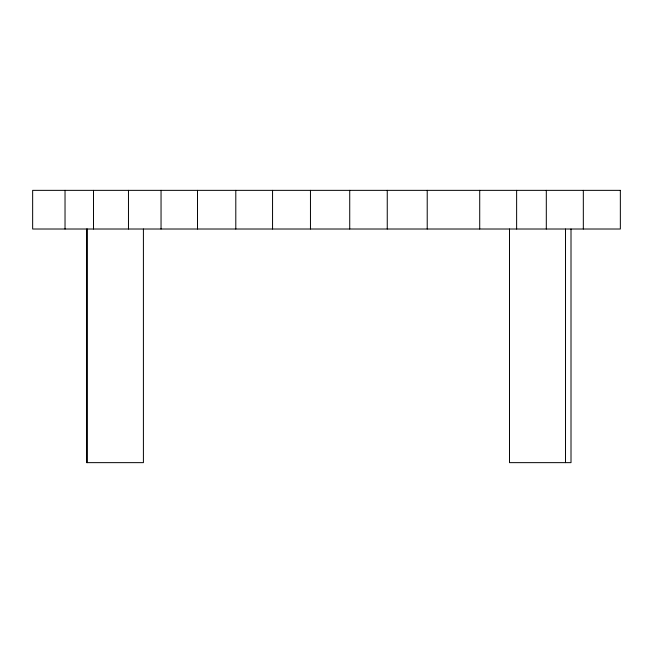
<?xml version="1.0" encoding="UTF-8"?>
<svg xmlns="http://www.w3.org/2000/svg" width="653" height="653" viewBox="0 0 653 653"><rect width="100%" height="100%" fill="white"/><g stroke="black" fill="none" stroke-linecap="round" stroke-linejoin="round"><path stroke-width="0.98" d="M583.325 190.358L583.325 229.015M571.008 229.015L571.008 462.642L509.495 462.642L509.495 229.015M565.514 229.015L565.514 462.642M546.308 190.358L546.308 229.015M516.629 190.358L516.629 229.015M479.718 190.358L479.718 229.015M427.217 190.358L427.217 229.015M387.253 190.358L387.253 229.015M349.73 190.358L349.73 229.015M310.461 190.358L310.461 229.015M272.554 190.358L272.554 229.015M235.798 190.358L235.798 229.015M197.492 190.358L197.492 229.015M161.046 190.358L161.046 229.015M143.407 229.015L143.407 462.642L86.523 462.642L86.523 229.015M128.47 190.358L128.47 229.015M93.493 190.358L93.493 229.015M87.38 229.015L87.38 462.642M65.031 190.358L65.031 229.015M620.35 190.358L32.65 190.358L32.65 229.015L620.35 229.015L620.35 190.358"/></g></svg>
